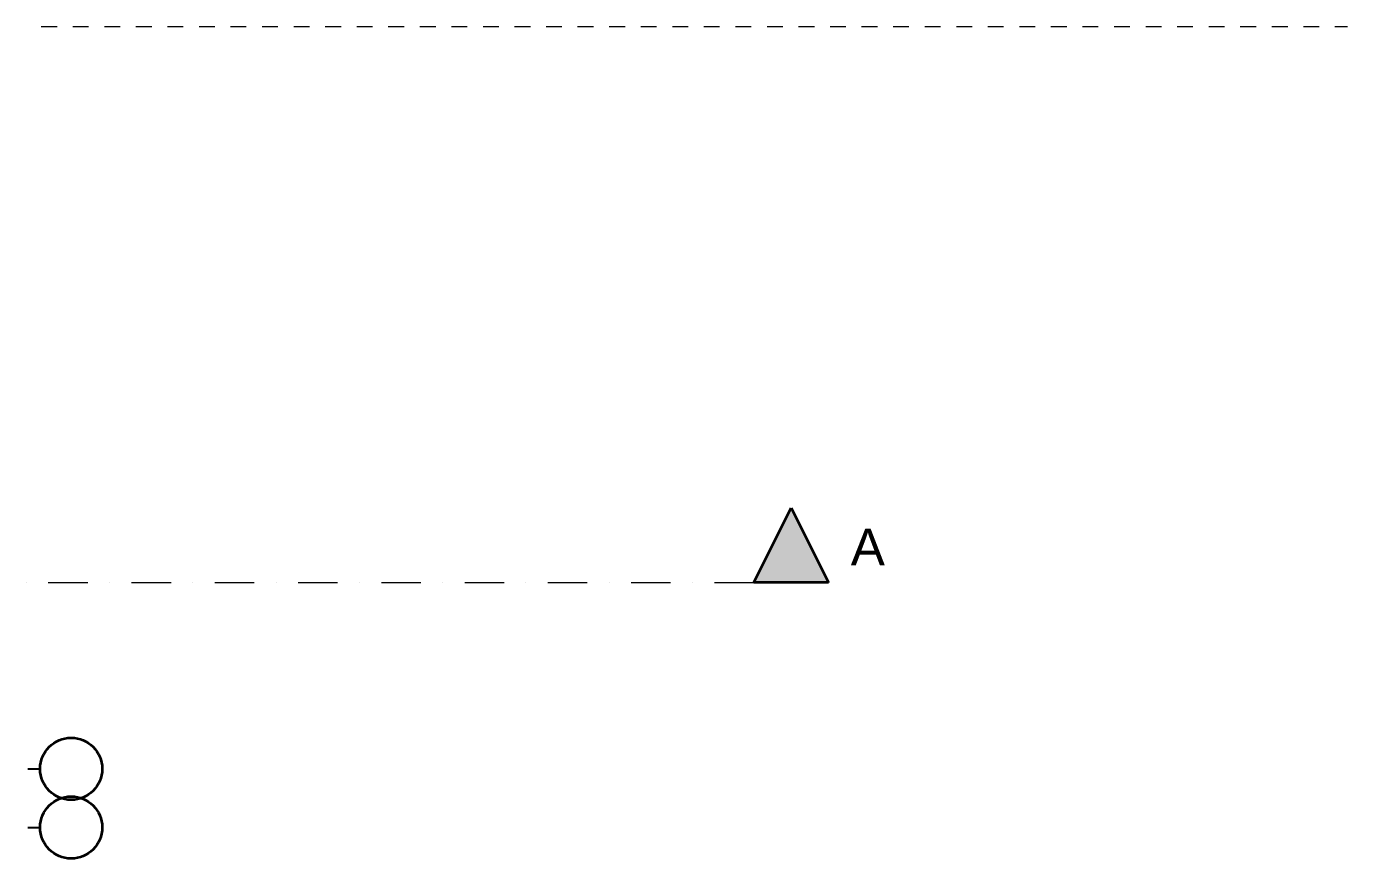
# Model space of a CAD drawing. Header units: centimetres. Extents: x -1830 to 3160, y -46 to 3310.
# Drawn here: x 2096 to 3160, y 2640 to 3310 of the extents above; entities that cross this region are included whole.
import ezdxf

# ---------------------------------------------------------------- set-up
doc = ezdxf.new("R2010")
doc.units = ezdxf.units.CM
for name, color, linetype, true_color in [('PDF_Geometry', 7, 'Continuous', 0x6a6a6a), ('PDF_Marker - Section', 7, 'Continuous', 0x80c2ff), ('PDF_Structural - Shear', 7, 'Continuous', 0xdf0000)]:
    doc.layers.add(name, color=color, linetype=linetype, true_color=true_color)
doc.styles.add('PDF Arial', font='')
doc.styles.get('PDF Arial').set_extended_font_data('Arial')

msp = doc.modelspace()

# ---------------------------------------------------------------- linework, layer by layer
at = {"layer": 'PDF_Geometry', "lineweight": 18}
for points in [[(2107.6, 3309.7), (2120.3, 3309.7)], [(2107.6, 3309.7), (2120.3, 3309.7)], [(2133, 3309.7), (2145.7, 3309.7)], [(2133, 3309.7), (2145.7, 3309.7)], [(2158.5, 3309.7), (2171.2, 3309.7)], [(2158.5, 3309.7), (2171.2, 3309.7)], [(2183.9, 3309.7), (2196.6, 3309.7)], [(2183.9, 3309.7), (2196.6, 3309.7)], [(2209.3, 3309.7), (2222, 3309.7)], [(2209.3, 3309.7), (2222, 3309.7)], [(2234.7, 3309.7), (2247.4, 3309.7)], [(2234.7, 3309.7), (2247.4, 3309.7)], [(2260.1, 3309.7), (2272.8, 3309.7)], [(2260.1, 3309.7), (2272.8, 3309.7)], [(2285.6, 3309.7), (2298.3, 3309.7)], [(2285.6, 3309.7), (2298.3, 3309.7)], [(2311, 3309.7), (2323.7, 3309.7)], [(2311, 3309.7), (2323.7, 3309.7)], [(2336.4, 3309.7), (2349.1, 3309.7)], [(2336.4, 3309.7), (2349.1, 3309.7)], [(2361.8, 3309.7), (2374.5, 3309.7)], [(2361.8, 3309.7), (2374.5, 3309.7)], [(2387.2, 3309.7), (2399.9, 3309.7)], [(2387.2, 3309.7), (2399.9, 3309.7)], [(2412.6, 3309.7), (2425.4, 3309.7)], [(2412.6, 3309.7), (2425.4, 3309.7)], [(2438.1, 3309.7), (2450.8, 3309.7)], [(2438.1, 3309.7), (2450.8, 3309.7)], [(2463.5, 3309.7), (2476.2, 3309.7)], [(2463.5, 3309.7), (2476.2, 3309.7)], [(2488.9, 3309.7), (2501.6, 3309.7)], [(2488.9, 3309.7), (2501.6, 3309.7)], [(2514.3, 3309.7), (2527, 3309.7)], [(2514.3, 3309.7), (2527, 3309.7)], [(2539.7, 3309.7), (2552.4, 3309.7)], [(2539.7, 3309.7), (2552.4, 3309.7)], [(2565.2, 3309.7), (2577.9, 3309.7)], [(2565.2, 3309.7), (2577.9, 3309.7)], [(2590.6, 3309.7), (2603.3, 3309.7)], [(2590.6, 3309.7), (2603.3, 3309.7)], [(2616, 3309.7), (2628.7, 3309.7)], [(2616, 3309.7), (2628.7, 3309.7)], [(2641.4, 3309.7), (2654.1, 3309.7)], [(2641.4, 3309.7), (2654.1, 3309.7)], [(2666.8, 3309.7), (2679.5, 3309.7)], [(2666.8, 3309.7), (2679.5, 3309.7)], [(2692.3, 3309.7), (2705, 3309.7)], [(2692.3, 3309.7), (2705, 3309.7)], [(2717.7, 3309.7), (2730.4, 3309.7)], [(2717.7, 3309.7), (2730.4, 3309.7)], [(2743.1, 3309.7), (2755.8, 3309.7)], [(2743.1, 3309.7), (2755.8, 3309.7)], [(2768.5, 3309.7), (2781.2, 3309.7)], [(2768.5, 3309.7), (2781.2, 3309.7)], [(2793.9, 3309.7), (2806.6, 3309.7)], [(2793.9, 3309.7), (2806.6, 3309.7)], [(2819.3, 3309.7), (2832.1, 3309.7)], [(2819.3, 3309.7), (2832.1, 3309.7)], [(2844.8, 3309.7), (2857.5, 3309.7)], [(2844.8, 3309.7), (2857.5, 3309.7)], [(2870.2, 3309.7), (2882.9, 3309.7)], [(2870.2, 3309.7), (2882.9, 3309.7)], [(2895.6, 3309.7), (2908.3, 3309.7)], [(2895.6, 3309.7), (2908.3, 3309.7)], [(2921, 3309.7), (2933.7, 3309.7)], [(2921, 3309.7), (2933.7, 3309.7)], [(2946.4, 3309.7), (2959.1, 3309.7)], [(2946.4, 3309.7), (2959.1, 3309.7)], [(2971.9, 3309.7), (2984.6, 3309.7)], [(2971.9, 3309.7), (2984.6, 3309.7)], [(2997.3, 3309.7), (3010, 3309.7)], [(2997.3, 3309.7), (3010, 3309.7)], [(3022.7, 3309.7), (3035.4, 3309.7)], [(3022.7, 3309.7), (3035.4, 3309.7)], [(3048.1, 3309.7), (3060.8, 3309.7)], [(3048.1, 3309.7), (3060.8, 3309.7)], [(3073.5, 3309.7), (3086.2, 3309.7)], [(3073.5, 3309.7), (3086.2, 3309.7)], [(3099, 3309.7), (3111.7, 3309.7)], [(3099, 3309.7), (3111.7, 3309.7)], [(3124.4, 3309.7), (3137.1, 3309.7)], [(3124.4, 3309.7), (3137.1, 3309.7)], [(3149.8, 3309.7), (3159.9, 3309.7)], [(3149.8, 3309.7), (3159.9, 3309.7)]]:
    msp.add_lwpolyline(points, dxfattribs=at)
at = {"layer": 'PDF_Marker - Section', "color": 161, "lineweight": 35, "true_color": 0x40a5ff}
for points in [[(2681.7, 2862), (2711.7, 2922.1)], [(2711.7, 2922.1), (2741.8, 2862)], [(2741.8, 2862), (2681.7, 2862)]]:
    msp.add_lwpolyline(points, dxfattribs=at)
at = {"layer": 'PDF_Marker - Section', "lineweight": 18}
for points in [[(2095.7, 2862), (2095.7, 2862)], [(2113.3, 2862), (2145.1, 2862)], [(2162.7, 2862), (2162.7, 2862)], [(2180.4, 2862), (2212.2, 2862)], [(2229.8, 2862), (2229.8, 2862)], [(2247.5, 2862), (2279.2, 2862)], [(2296.9, 2862), (2296.9, 2862)], [(2314.5, 2862), (2346.3, 2862)], [(2364, 2862), (2364, 2862)], [(2381.6, 2862), (2413.4, 2862)], [(2431, 2862), (2431, 2862)], [(2448.7, 2862), (2480.5, 2862)], [(2498.1, 2862), (2498.1, 2862)], [(2515.8, 2862), (2547.5, 2862)], [(2565.2, 2862), (2565.2, 2862)], [(2582.8, 2862), (2614.6, 2862)], [(2632.3, 2862), (2632.3, 2862)], [(2649.9, 2862), (2681.7, 2862)]]:
    msp.add_lwpolyline(points, dxfattribs=at)
at = {"layer": 'PDF_Marker - Section', "color": 161, "true_color": 0x40a5ff, "transparency": 33554559}
msp.add_solid([(2741.8, 2862), (2681.7, 2862), (2711.7, 2922.1)], dxfattribs=at)
at = {"layer": 'PDF_Structural - Shear', "lineweight": 25}
for points in [[(2096.7, 2712), (2106.7, 2712)], [(2096.7, 2664.8), (2106.7, 2664.8)]]:
    msp.add_lwpolyline(points, dxfattribs=at)
at = {"layer": 'PDF_Structural - Shear', "color": 7, "lineweight": 35}
msp.add_circle((2131.7, 2712), 25, dxfattribs=at)
msp.add_ellipse((2131.7, 2664.8), major_axis=(0, -25), ratio=0.999866, dxfattribs=at)

# ---------------------------------------------------------------- texts
at = {"layer": 'PDF_Marker - Section', "color": 161, "true_color": 0x40a5ff, "insert": (2759.7, 2875.8), "char_height": 29.473, "attachment_point": 7, "style": 'PDF Arial'}
msp.add_mtext('\\W1.003087;A', dxfattribs=at)

doc.saveas('drawing.dxf')
